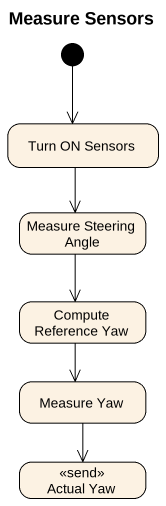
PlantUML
@startuml
title Measure Sensors
hide empty description
state "Turn ON Sensors" as Turn_ON_Sensors
state "Measure Steering Angle" as Measure_Steering_Angle
state "Compute Reference Yaw" as Compute_Reference_Yaw
state "Measure Yaw" as Measure_Yaw
state "Actual Yaw" as Actual_Yaw <<send>>
[*] --> Turn_ON_Sensors
Turn_ON_Sensors --> Measure_Steering_Angle
Measure_Steering_Angle --> Compute_Reference_Yaw
Compute_Reference_Yaw --> Measure_Yaw
Measure_Yaw --> Actual_Yaw
@enduml
